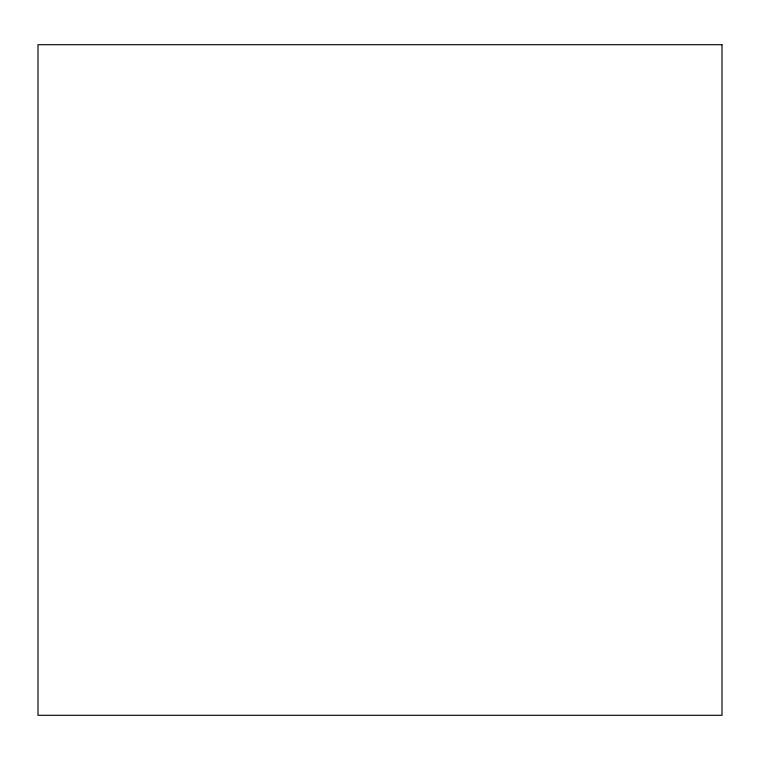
<?xml version="1.0" encoding="UTF-8"?>
<svg xmlns="http://www.w3.org/2000/svg" width="760" height="760" viewBox="0 0 760 760"><rect width="100%" height="100%" fill="white"/><g stroke="black" fill="none" stroke-linecap="round" stroke-linejoin="round"><path stroke-width="1.14" d="M722 44.707L38 44.707L38 715.293L722 715.293L722 44.707"/></g></svg>
